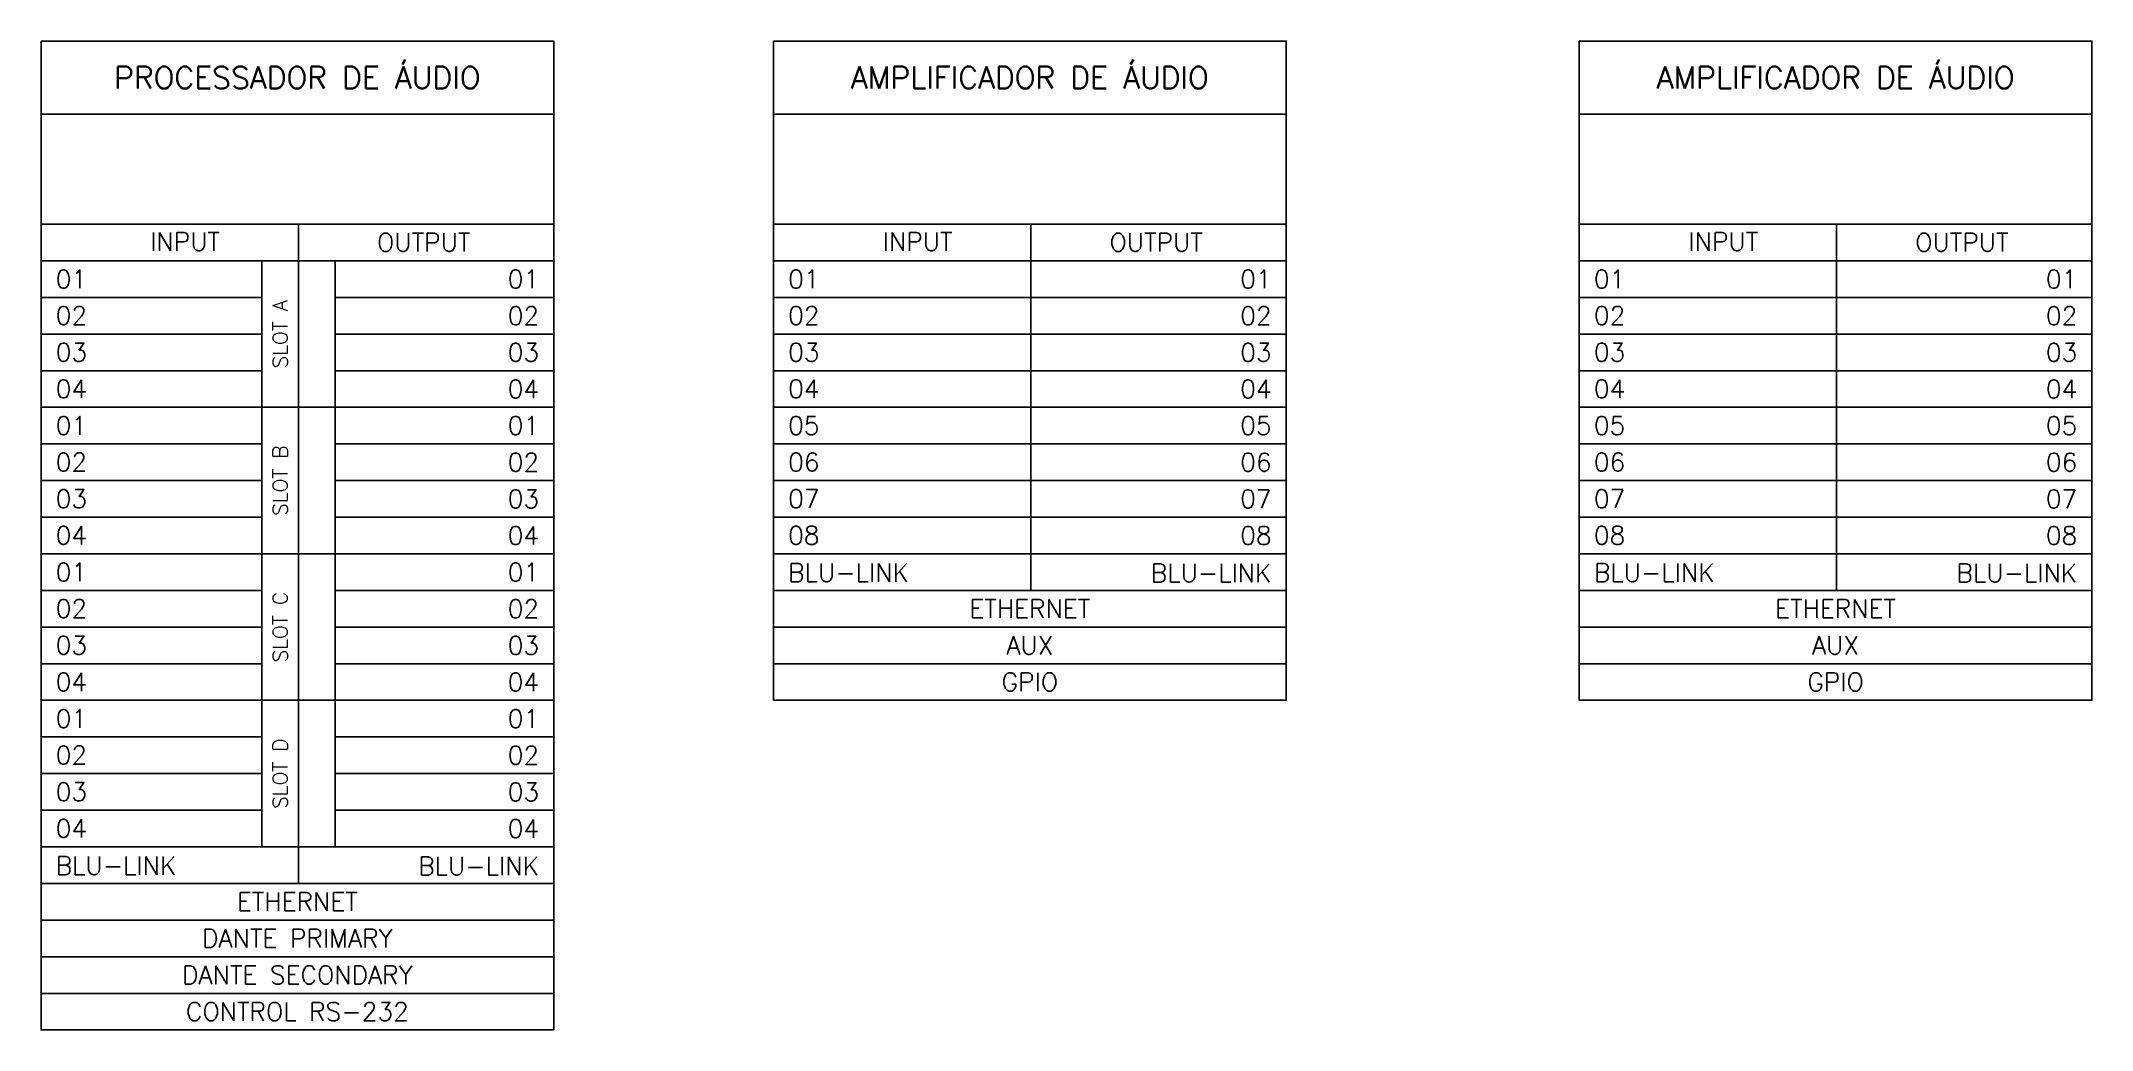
# Model space of a CAD drawing. Header units: millimetres. Extents: x 3620 to 3900, y 1765 to 1900.
import ezdxf
from ezdxf.enums import TextEntityAlignment as Align

# ---------------------------------------------------------------- set-up
doc = ezdxf.new("R2010")
doc.units = ezdxf.units.MM
doc.styles.add('SIMPLEX', font='simplex.shx')

# ---------------------------------------------------------------- blocks, each defined once
blk = doc.blocks.new('E4S_UNI_CROWN_DCI8')
for points in [[(0, 0), (70, 0), (70, -10), (0, -10)], [(0, -10), (70, -10), (70, -25), (0, -25)], [(35.13, -30), (0, -30), (0, -25), (35.13, -25)], [(70, -30), (35.13, -30), (35.13, -25), (70, -25)], [(35.13, -35), (0, -35), (0, -30), (35.13, -30)], [(70, -35), (35.13, -35), (35.13, -30), (70, -30)], [(35.13, -40), (0, -40), (0, -35), (35.13, -35)], [(70, -40), (35.13, -40), (35.13, -35), (70, -35)], [(35.13, -45), (0, -45), (0, -40), (35.13, -40)], [(70, -45), (35.13, -45), (35.13, -40), (70, -40)], [(35.13, -50), (0, -50), (0, -45), (35.13, -45)], [(70, -50), (35.13, -50), (35.13, -45), (70, -45)], [(35.13, -55), (0, -55), (0, -50), (35.13, -50)], [(70, -55), (35.13, -55), (35.13, -50), (70, -50)], [(35.13, -60), (0, -60), (0, -55), (35.13, -55)], [(70, -60), (35.13, -60), (35.13, -55), (70, -55)], [(35.13, -65), (0, -65), (0, -60), (35.13, -60)], [(70, -65), (35.13, -65), (35.13, -60), (70, -60)], [(35.13, -70), (0, -70), (0, -65), (35.13, -65)], [(70, -70), (35.13, -70), (35.13, -65), (70, -65)], [(35.13, -75), (0, -75), (0, -70), (35.13, -70)], [(70, -75), (35.13, -75), (35.13, -70), (70, -70)], [(0, -75), (69.99, -75), (69.99, -80), (0, -80)], [(0, -80), (69.99, -80), (69.99, -85), (0, -85)], [(0, -85), (69.99, -85), (69.99, -90), (0, -90)]]:
    blk.add_lwpolyline(points, close=True)
at = {"style": 'SIMPLEX'}
for s, height, p in [('AMPLIFICADOR DE ÁUDIO', 3, (35, -5)), ('INPUT', 2.5, (19.68, -27.37)), ('OUTPUT', 2.5, (52.25, -27.48)), ('ETHERNET', 2.5, (35, -77.48)), ('AUX', 2.5, (35, -82.48)), ('GPIO', 2.5, (35, -87.48))]:
    blk.add_text(s, height=height, dxfattribs=at).set_placement(p, align=Align.MIDDLE_CENTER)
for s, p in [('01', (2, -32.5)), ('02', (2, -37.48)), ('03', (2, -42.48)), ('04', (2, -47.48)), ('05', (2, -52.5)), ('06', (2, -57.48)), ('07', (2, -62.48)), ('08', (2, -67.48)), ('BLU-LINK', (2, -72.56))]:
    blk.add_text(s, height=2.5, dxfattribs=at).set_placement(p, align=Align.MIDDLE_LEFT)
for s, p in [('01', (68, -32.5)), ('02', (68, -37.5)), ('03', (68, -42.5)), ('04', (68, -47.5)), ('05', (68, -52.5)), ('06', (68, -57.5)), ('07', (68, -62.5)), ('08', (68, -67.5)), ('BLU-LINK', (68, -72.62))]:
    blk.add_text(s, height=2.5, dxfattribs=at).set_placement(p, align=Align.MIDDLE_RIGHT)
at = {"style": 'SIMPLEX', "flags": 1}
blk.add_attdef('ID', text='', height=2.5, dxfattribs=at).set_placement((0, 0), align=Align.BOTTOM_LEFT)
at = {"style": 'SIMPLEX'}
for tag, height, p in [('MODEL', 2.5, (35, -15)), ('TAG', 2.1, (35, -20))]:
    blk.add_attdef(tag, text='', height=height, dxfattribs=at).set_placement(p, align=Align.MIDDLE_CENTER)
blk = doc.blocks.new('E4S_UNI_BSSAUDIO_BLUXXX_02')
for points in [[(0, 0), (70, 0), (70, -10), (0, -10)], [(0, -10), (70, -10), (70, -25), (0, -25)], [(35.13, -30), (0, -30), (0, -25), (35.13, -25)], [(70, -30), (35.13, -30), (35.13, -25), (70, -25)], [(30.14, -35), (0, -35), (0, -30), (30.14, -30)], [(35.14, -30), (35.14, -50), (30.14, -50), (30.14, -30)], [(40.14, -30), (40.14, -50), (35.14, -50), (35.14, -30)], [(70, -35), (40.14, -35), (40.14, -30), (70, -30)], [(30.14, -40), (0, -40), (0, -35), (30.14, -35)], [(70, -40), (40.14, -40), (40.14, -35), (70, -35)], [(30.14, -45), (0, -45), (0, -40), (30.14, -40)], [(70, -45), (40.14, -45), (40.14, -40), (70, -40)], [(30.14, -50), (0, -50), (0, -45), (30.14, -45)], [(70, -50), (40.14, -50), (40.14, -45), (70, -45)], [(30.14, -55), (0, -55), (0, -50), (30.14, -50)], [(35.14, -50), (35.14, -70), (30.14, -70), (30.14, -50)], [(40.14, -50), (40.14, -70), (35.14, -70), (35.14, -50)], [(70, -55), (40.14, -55), (40.14, -50), (70, -50)], [(30.14, -60), (0, -60), (0, -55), (30.14, -55)], [(70, -60), (40.14, -60), (40.14, -55), (70, -55)], [(30.14, -65), (0, -65), (0, -60), (30.14, -60)], [(70, -65), (40.14, -65), (40.14, -60), (70, -60)], [(30.14, -70), (0, -70), (0, -65), (30.14, -65)], [(70, -70), (40.14, -70), (40.14, -65), (70, -65)], [(30.14, -75), (0, -75), (0, -70), (30.14, -70)], [(40.14, -70), (40.14, -90), (35.14, -90), (35.14, -70)], [(70, -75), (40.14, -75), (40.14, -70), (70, -70)], [(35.14, -70), (35.14, -90), (30.14, -90), (30.14, -70)], [(30.14, -80), (0, -80), (0, -75), (30.14, -75)], [(70, -80), (40.14, -80), (40.14, -75), (70, -75)], [(30.14, -85), (0, -85), (0, -80), (30.14, -80)], [(70, -85), (40.14, -85), (40.14, -80), (70, -80)], [(30.14, -90), (0, -90), (0, -85), (30.14, -85)], [(70, -90), (40.14, -90), (40.14, -85), (70, -85)], [(30.14, -95), (0, -95), (0, -90), (30.14, -90)], [(35.14, -90), (35.14, -110), (30.14, -110), (30.14, -90)], [(40.14, -90), (40.14, -110), (35.14, -110), (35.14, -90)], [(70, -95), (40.14, -95), (40.14, -90), (70, -90)], [(30.14, -100), (0, -100), (0, -95), (30.14, -95)], [(70, -100), (40.14, -100), (40.14, -95), (70, -95)], [(30.14, -105), (0, -105), (0, -100), (30.14, -100)], [(70, -105), (40.14, -105), (40.14, -100), (70, -100)], [(30.14, -110), (0, -110), (0, -105), (30.14, -105)], [(70, -110), (40.14, -110), (40.14, -105), (70, -105)], [(35.13, -115), (0, -115), (0, -110), (35.13, -110)], [(70, -115), (35.13, -115), (35.13, -110), (70, -110)], [(0, -115), (69.99, -115), (69.99, -120), (0, -120)], [(0, -120), (69.99, -120), (69.99, -125), (0, -125)], [(0, -125), (69.99, -125), (69.99, -130), (0, -130)], [(0, -130), (69.99, -130), (69.99, -135), (0, -135)]]:
    blk.add_lwpolyline(points, close=True)
at = {"style": 'SIMPLEX'}
for s, height, p in [('PROCESSADOR DE ÁUDIO', 3, (35, -5)), ('INPUT', 2.5, (19.68, -27.37)), ('OUTPUT', 2.5, (52.25, -27.48)), ('ETHERNET', 2.5, (35, -117.48)), ('DANTE PRIMARY', 2.5, (35, -122.48)), ('DANTE SECONDARY', 2.5, (35, -127.48)), ('CONTROL RS-232', 2.5, (35, -132.48))]:
    blk.add_text(s, height=height, dxfattribs=at).set_placement(p, align=Align.MIDDLE_CENTER)
for s, p in [('01', (2, -32.5)), ('02', (2, -37.48)), ('03', (2, -42.48)), ('04', (2, -47.48)), ('01', (2, -52.5)), ('02', (2, -57.48)), ('03', (2, -62.48)), ('04', (2, -67.48)), ('01', (2, -72.5)), ('02', (2, -77.48)), ('03', (2, -82.48)), ('04', (2, -87.48)), ('01', (2, -92.5)), ('02', (2, -97.48)), ('03', (2, -102.48)), ('04', (2, -107.48)), ('BLU-LINK', (2, -112.56))]:
    blk.add_text(s, height=2.5, dxfattribs=at).set_placement(p, align=Align.MIDDLE_LEFT)
for s, p in [('01', (68, -32.5)), ('02', (68, -37.5)), ('03', (68, -42.5)), ('04', (68, -47.5)), ('01', (68, -52.5)), ('02', (68, -57.5)), ('03', (68, -62.5)), ('04', (68, -67.5)), ('01', (68, -72.5)), ('02', (68, -77.5)), ('03', (68, -82.5)), ('04', (68, -87.5)), ('01', (68, -92.5)), ('02', (68, -97.5)), ('03', (68, -102.5)), ('04', (68, -107.5)), ('BLU-LINK', (68, -112.62))]:
    blk.add_text(s, height=2.5, dxfattribs=at).set_placement(p, align=Align.MIDDLE_RIGHT)
for s, p in [('SLOT A', (32.64, -40)), ('SLOT B', (32.64, -60)), ('SLOT C', (32.64, -80)), ('SLOT D', (32.64, -100))]:
    blk.add_text(s, height=2, rotation=90, dxfattribs=at).set_placement(p, align=Align.MIDDLE_CENTER)
at = {"style": 'SIMPLEX', "flags": 1}
blk.add_attdef('ID', text='', height=2.5, dxfattribs=at).set_placement((0, 0), align=Align.BOTTOM_LEFT)
at = {"style": 'SIMPLEX'}
for tag, height, p in [('MODEL', 2.5, (35, -15)), ('TAG', 2.1, (35, -20))]:
    blk.add_attdef(tag, text='', height=height, dxfattribs=at).set_placement(p, align=Align.MIDDLE_CENTER)
for tag, p in [('CARD_A', (37.64, -40)), ('CARD_B', (37.64, -60)), ('CARD_C', (37.64, -80)), ('CARD_D', (37.64, -100))]:
    blk.add_attdef(tag, text='', height=2.5, rotation=90, dxfattribs=at).set_placement(p, align=Align.MIDDLE_CENTER)

msp = doc.modelspace()

# ---------------------------------------------------------------- block references
for name, p in [('E4S_UNI_BSSAUDIO_BLUXXX_02', (3620, 1900)), ('E4S_UNI_CROWN_DCI8', (3720, 1900)), ('E4S_UNI_CROWN_DCI8', (3830, 1900))]:
    msp.add_blockref(name, p)

doc.saveas('drawing.dxf')
